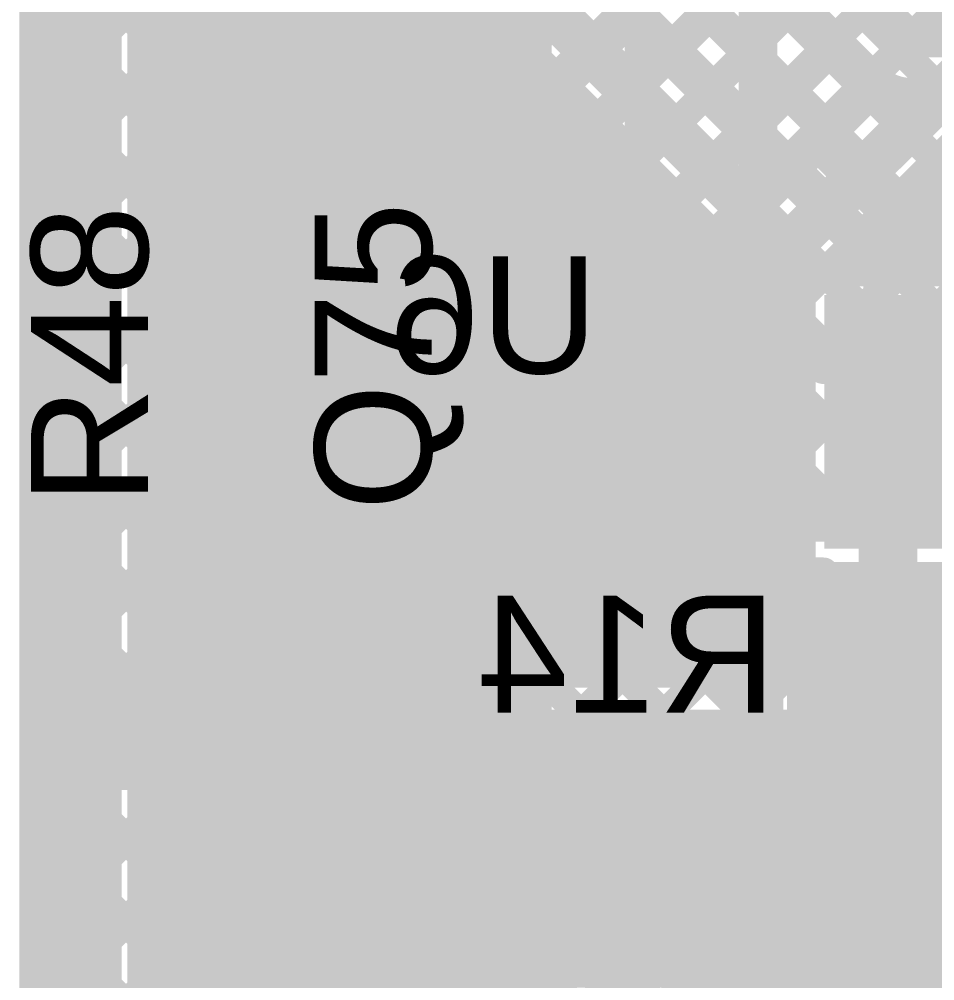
# Model space of a CAD drawing. Header units: millimetres. Extents: x -0.33 to 3.26, y -0.12 to 2.83.
# Drawn here: x -0.104 to 0.209, y 1.1023 to 1.4311 of the extents above; entities that cross this region are included whole.
import ezdxf

# ---------------------------------------------------------------- set-up
doc = ezdxf.new("R2010")
doc.units = ezdxf.units.MM
doc.header["$MEASUREMENT"] = 0
for name, color, linetype in [('BottomLayer', 5, 'Continuous'), ('BottomOverlay', 54, 'Continuous'), ('BottomPaste', 16, 'Continuous'), ('BottomSolder', 6, 'Continuous'), ('TopLayer', 1, 'Continuous'), ('TopOverlay', 2, 'Continuous'), ('TopPaste', 8, 'Continuous'), ('TopSolder', 216, 'Continuous'), ('ViaHoleLayer', 16, 'Continuous')]:
    doc.layers.add(name, color=color, linetype=linetype)
doc.styles.add('Arial', font='', dxfattribs={"height": 0.2})
doc.styles.get('Arial').set_extended_font_data('Arial')

# ---------------------------------------------------------------- blocks, each defined once
blk = doc.blocks.new('PS2801C_1_F3_A_B_6')
at = {"layer": 'BottomLayer'}
for points in [[(-0.03937, 0.06772), (0.03937, 0.06772), (0.03937, 0.03228), (-0.03937, 0.03228)], [(0.23622, 0.06772), (0.31496, 0.06772), (0.31496, 0.03228), (0.23622, 0.03228)], [(-0.03937, 0.01772), (0.03937, 0.01772), (0.03937, -0.01772), (-0.03937, -0.01772)], [(0.23622, 0.01772), (0.31496, 0.01772), (0.31496, -0.01772), (0.23622, -0.01772)]]:
    blk.add_hatch(color=5, dxfattribs=at).paths.add_polyline_path(points)
at = {"layer": 'BottomPaste'}
for points in [[(-0.03937, 0.06772), (0.03937, 0.06772), (0.03937, 0.03228), (-0.03937, 0.03228)], [(0.23622, 0.06772), (0.31496, 0.06772), (0.31496, 0.03228), (0.23622, 0.03228)], [(-0.03937, 0.01772), (0.03937, 0.01772), (0.03937, -0.01772), (-0.03937, -0.01772)], [(0.23622, 0.01772), (0.31496, 0.01772), (0.31496, -0.01772), (0.23622, -0.01772)]]:
    blk.add_hatch(color=16, dxfattribs=at).paths.add_polyline_path(points)
at = {"layer": 'BottomSolder'}
for points in [[(-0.04337, 0.07172), (0.04337, 0.07172), (0.04337, 0.02828), (-0.04337, 0.02828)], [(0.23222, 0.07172), (0.31896, 0.07172), (0.31896, 0.02828), (0.23222, 0.02828)], [(-0.04337, 0.02172), (0.04337, 0.02172), (0.04337, -0.02172), (-0.04337, -0.02172)], [(0.23222, 0.02172), (0.31896, 0.02172), (0.31896, -0.02172), (0.23222, -0.02172)]]:
    blk.add_hatch(color=6, dxfattribs=at).paths.add_polyline_path(points)
at = {"layer": 'BottomOverlay', "const_width": 0.01}
for points in [[(0.017, 0.085), (0.259, 0.085)], [(0.017, -0.035), (0.259, -0.035)]]:
    blk.add_lwpolyline(points, dxfattribs=at)
at = {"layer": 'BottomOverlay'}
for points, const_width in [([(0.0145, 0.085, 1), (0.0195, 0.085, 1)], 0.005), ([(0.2565, 0.085, 1), (0.2615, 0.085, 1)], 0.005), ([(-0.01993, -0.038, 1), (-0.03407, -0.038, 1)], 0.01575), ([(-0.03801, -0.038, 1), (-0.03013, -0.038, 1)], 0.00787), ([(-0.02387, -0.038, 1), (-0.01599, -0.038, 1)], 0.00787), ([(0.0145, -0.035, 1), (0.0195, -0.035, 1)], 0.005), ([(0.2565, -0.035, 1), (0.2615, -0.035, 1)], 0.005)]:
    blk.add_lwpolyline(points, format="xyb", close=True, dxfattribs=dict(at, const_width=const_width))
blk = doc.blocks.new('R__0402_B_34')
at = {"layer": 'BottomLayer'}
for points in [[(-0.0095, 0.0125), (-0.0095, -0.0125), (-0.0275, -0.0125), (-0.0275, 0.0125)], [(0.0275, 0.0125), (0.0275, -0.0125), (0.0095, -0.0125), (0.0095, 0.0125)]]:
    blk.add_hatch(color=5, dxfattribs=at).paths.add_polyline_path(points)
at = {"layer": 'BottomPaste'}
for points in [[(-0.0095, 0.0125), (-0.0095, -0.0125), (-0.0275, -0.0125), (-0.0275, 0.0125)], [(0.0275, 0.0125), (0.0275, -0.0125), (0.0095, -0.0125), (0.0095, 0.0125)]]:
    blk.add_hatch(color=16, dxfattribs=at).paths.add_polyline_path(points)
at = {"layer": 'BottomSolder'}
for points in [[(-0.0055, 0.0165), (-0.0055, -0.0165), (-0.0315, -0.0165), (-0.0315, 0.0165)], [(0.0315, 0.0165), (0.0315, -0.0165), (0.0055, -0.0165), (0.0055, 0.0165)]]:
    blk.add_hatch(color=6, dxfattribs=at).paths.add_polyline_path(points)
at = {"layer": 'BottomOverlay', "const_width": 0.01}
for points in [[(0.034, 0.019), (-0.034, 0.019)], [(-0.034, -0.019), (-0.034, 0.019)], [(0.034, -0.019), (0.034, 0.019)], [(0.034, -0.019), (-0.034, -0.019)]]:
    blk.add_lwpolyline(points, dxfattribs=at)
at = {"layer": 'BottomOverlay', "const_width": 0.005}
for points in [[(-0.0365, 0.019, 1), (-0.0315, 0.019, 1)], [(-0.0365, 0.019, 1), (-0.0315, 0.019, 1)], [(0.0315, 0.019, 1), (0.0365, 0.019, 1)], [(0.0315, 0.019, 1), (0.0365, 0.019, 1)], [(-0.0365, -0.019, 1), (-0.0315, -0.019, 1)], [(-0.0365, -0.019, 1), (-0.0315, -0.019, 1)], [(0.0315, -0.019, 1), (0.0365, -0.019, 1)], [(0.0315, -0.019, 1), (0.0365, -0.019, 1)]]:
    blk.add_lwpolyline(points, format="xyb", close=True, dxfattribs=at)
blk = doc.blocks.new('R__0402_B_37')
at = {"layer": 'BottomLayer'}
for points in [[(-0.0095, 0.0125), (-0.0095, -0.0125), (-0.0275, -0.0125), (-0.0275, 0.0125)], [(0.0275, 0.0125), (0.0275, -0.0125), (0.0095, -0.0125), (0.0095, 0.0125)]]:
    blk.add_hatch(color=5, dxfattribs=at).paths.add_polyline_path(points)
at = {"layer": 'BottomPaste'}
for points in [[(-0.0095, 0.0125), (-0.0095, -0.0125), (-0.0275, -0.0125), (-0.0275, 0.0125)], [(0.0275, 0.0125), (0.0275, -0.0125), (0.0095, -0.0125), (0.0095, 0.0125)]]:
    blk.add_hatch(color=16, dxfattribs=at).paths.add_polyline_path(points)
at = {"layer": 'BottomSolder'}
for points in [[(-0.0055, 0.0165), (-0.0055, -0.0165), (-0.0315, -0.0165), (-0.0315, 0.0165)], [(0.0315, 0.0165), (0.0315, -0.0165), (0.0055, -0.0165), (0.0055, 0.0165)]]:
    blk.add_hatch(color=6, dxfattribs=at).paths.add_polyline_path(points)
at = {"layer": 'BottomOverlay', "const_width": 0.01}
for points in [[(-0.034, 0.019), (0.034, 0.019)], [(-0.034, 0.019), (-0.034, -0.019)], [(0.034, 0.019), (0.034, -0.019)], [(-0.034, -0.019), (0.034, -0.019)]]:
    blk.add_lwpolyline(points, dxfattribs=at)
at = {"layer": 'BottomOverlay', "const_width": 0.005}
for points in [[(-0.0365, 0.019, 1), (-0.0315, 0.019, 1)], [(-0.0365, 0.019, 1), (-0.0315, 0.019, 1)], [(0.0315, 0.019, 1), (0.0365, 0.019, 1)], [(0.0315, 0.019, 1), (0.0365, 0.019, 1)], [(-0.0365, -0.019, 1), (-0.0315, -0.019, 1)], [(-0.0365, -0.019, 1), (-0.0315, -0.019, 1)], [(0.0315, -0.019, 1), (0.0365, -0.019, 1)], [(0.0315, -0.019, 1), (0.0365, -0.019, 1)]]:
    blk.add_lwpolyline(points, format="xyb", close=True, dxfattribs=at)
blk = doc.blocks.new('R__0603_B_38')
at = {"layer": 'BottomLayer'}
for points in [[(-0.015, 0.0175), (-0.015, -0.0175), (-0.045, -0.0175), (-0.045, 0.0175)], [(0.045, 0.0175), (0.045, -0.0175), (0.015, -0.0175), (0.015, 0.0175)]]:
    blk.add_hatch(color=5, dxfattribs=at).paths.add_polyline_path(points)
at = {"layer": 'BottomPaste'}
for points in [[(-0.015, 0.0175), (-0.015, -0.0175), (-0.045, -0.0175), (-0.045, 0.0175)], [(0.045, 0.0175), (0.045, -0.0175), (0.015, -0.0175), (0.015, 0.0175)]]:
    blk.add_hatch(color=16, dxfattribs=at).paths.add_polyline_path(points)
at = {"layer": 'BottomSolder'}
for points in [[(-0.011, 0.0215), (-0.011, -0.0215), (-0.049, -0.0215), (-0.049, 0.0215)], [(0.049, 0.0215), (0.049, -0.0215), (0.011, -0.0215), (0.011, 0.0215)]]:
    blk.add_hatch(color=6, dxfattribs=at).paths.add_polyline_path(points)
at = {"layer": 'BottomOverlay', "const_width": 0.01}
for points in [[(-0.052, 0.024), (0.052, 0.024)], [(-0.052, 0.024), (-0.052, -0.024)], [(0.052, 0.024), (0.052, -0.024)], [(-0.052, -0.024), (0.052, -0.024)]]:
    blk.add_lwpolyline(points, dxfattribs=at)
at = {"layer": 'BottomOverlay', "const_width": 0.005}
for points in [[(-0.0545, 0.024, 1), (-0.0495, 0.024, 1)], [(-0.0545, 0.024, 1), (-0.0495, 0.024, 1)], [(0.0495, 0.024, 1), (0.0545, 0.024, 1)], [(0.0495, 0.024, 1), (0.0545, 0.024, 1)], [(-0.0545, -0.024, 1), (-0.0495, -0.024, 1)], [(-0.0545, -0.024, 1), (-0.0495, -0.024, 1)], [(0.0495, -0.024, 1), (0.0545, -0.024, 1)], [(0.0495, -0.024, 1), (0.0545, -0.024, 1)]]:
    blk.add_lwpolyline(points, format="xyb", close=True, dxfattribs=at)
blk = doc.blocks.new('R__0402_51')
at = {"layer": 'TopLayer'}
for points in [[(-0.0275, -0.0125), (-0.0275, 0.0125), (-0.0095, 0.0125), (-0.0095, -0.0125)], [(0.0095, -0.0125), (0.0095, 0.0125), (0.0275, 0.0125), (0.0275, -0.0125)]]:
    blk.add_hatch(color=1, dxfattribs=at).paths.add_polyline_path(points)
at = {"layer": 'TopPaste'}
for points in [[(-0.0275, -0.0125), (-0.0275, 0.0125), (-0.0095, 0.0125), (-0.0095, -0.0125)], [(0.0095, -0.0125), (0.0095, 0.0125), (0.0275, 0.0125), (0.0275, -0.0125)]]:
    blk.add_hatch(color=8, dxfattribs=at).paths.add_polyline_path(points)
at = {"layer": 'TopSolder'}
for points in [[(-0.0315, -0.0165), (-0.0315, 0.0165), (-0.0055, 0.0165), (-0.0055, -0.0165)], [(0.0055, -0.0165), (0.0055, 0.0165), (0.0315, 0.0165), (0.0315, -0.0165)]]:
    blk.add_hatch(color=216, dxfattribs=at).paths.add_polyline_path(points)
at = {"layer": 'TopOverlay', "const_width": 0.005}
for points in [[(-0.0325, -0.0175), (-0.0325, 0.0175)], [(-0.0085, 0.0175), (-0.0325, 0.0175)], [(0.0325, 0.0175), (0.0085, 0.0175)], [(0.0325, -0.0175), (0.0325, 0.0175)], [(-0.0085, -0.0175), (-0.0325, -0.0175)], [(0.0325, -0.0175), (0.0085, -0.0175)]]:
    blk.add_lwpolyline(points, dxfattribs=at)
at = {"layer": 'TopOverlay', "const_width": 0.0025}
for points in [[(-0.03375, 0.0175, 1), (-0.03125, 0.0175, 1)], [(-0.03375, 0.0175, 1), (-0.03125, 0.0175, 1)], [(-0.00975, 0.0175, 1), (-0.00725, 0.0175, 1)], [(0.00725, 0.0175, 1), (0.00975, 0.0175, 1)], [(0.03125, 0.0175, 1), (0.03375, 0.0175, 1)], [(0.03125, 0.0175, 1), (0.03375, 0.0175, 1)], [(-0.03375, -0.0175, 1), (-0.03125, -0.0175, 1)], [(-0.03375, -0.0175, 1), (-0.03125, -0.0175, 1)], [(-0.00975, -0.0175, 1), (-0.00725, -0.0175, 1)], [(0.00725, -0.0175, 1), (0.00975, -0.0175, 1)], [(0.03125, -0.0175, 1), (0.03375, -0.0175, 1)], [(0.03125, -0.0175, 1), (0.03375, -0.0175, 1)]]:
    blk.add_lwpolyline(points, format="xyb", close=True, dxfattribs=at)
blk = doc.blocks.new('SOT23_3_68')
at = {"layer": 'TopLayer'}
for points in [[(0.01574, 0.02657), (-0.01575, 0.02657), (-0.01575, 0.05807), (0.01574, 0.05807)], [(-0.02166, -0.05807), (-0.05316, -0.05807), (-0.05316, -0.02657), (-0.02166, -0.02657)], [(0.05314, -0.05807), (0.02165, -0.05807), (0.02165, -0.02657), (0.05314, -0.02657)]]:
    blk.add_hatch(color=1, dxfattribs=at).paths.add_polyline_path(points)
at = {"layer": 'TopPaste'}
for points in [[(0.01574, 0.02657), (-0.01575, 0.02657), (-0.01575, 0.05807), (0.01574, 0.05807)], [(-0.02166, -0.05807), (-0.05316, -0.05807), (-0.05316, -0.02657), (-0.02166, -0.02657)], [(0.05314, -0.05807), (0.02165, -0.05807), (0.02165, -0.02657), (0.05314, -0.02657)]]:
    blk.add_hatch(color=8, dxfattribs=at).paths.add_polyline_path(points)
at = {"layer": 'TopSolder'}
for points in [[(0.01974, 0.02257), (-0.01975, 0.02257), (-0.01975, 0.06207), (0.01974, 0.06207)], [(-0.01766, -0.06207), (-0.05716, -0.06207), (-0.05716, -0.02257), (-0.01766, -0.02257)], [(0.05714, -0.06207), (0.01765, -0.06207), (0.01765, -0.02257), (0.05714, -0.02257)]]:
    blk.add_hatch(color=216, dxfattribs=at).paths.add_polyline_path(points)
at = {"layer": 'TopOverlay', "const_width": 0.01}
for points in [[(-0.06401, 0.032), (-0.06401, -0.03)], [(-0.06401, 0.032), (-0.02901, 0.032)], [(0.02899, 0.031), (0.06399, 0.031)], [(0.06399, 0.031), (0.06399, -0.03)], [(-0.01101, -0.032), (0.01099, -0.032)]]:
    blk.add_lwpolyline(points, dxfattribs=at)
at = {"layer": 'TopOverlay'}
for points, const_width in [([(-0.06651, 0.032, 1), (-0.06151, 0.032, 1)], 0.005), ([(-0.06651, 0.032, 1), (-0.06151, 0.032, 1)], 0.005), ([(-0.03151, 0.032, 1), (-0.02651, 0.032, 1)], 0.005), ([(0.02649, 0.031, 1), (0.03149, 0.031, 1)], 0.005), ([(0.06149, 0.031, 1), (0.06649, 0.031, 1)], 0.005), ([(0.06149, 0.031, 1), (0.06649, 0.031, 1)], 0.005), ([(-0.06651, -0.03, 1), (-0.06151, -0.03, 1)], 0.005), ([(0.06149, -0.03, 1), (0.06649, -0.03, 1)], 0.005), ([(-0.01351, -0.032, 1), (-0.00851, -0.032, 1)], 0.005), ([(0.00849, -0.032, 1), (0.01349, -0.032, 1)], 0.005), ([(-0.06409, -0.068, 1), (-0.07393, -0.068, 1)], 0.00984), ([(-0.07639, -0.068, 1), (-0.07147, -0.068, 1)], 0.00492), ([(-0.06655, -0.068, 1), (-0.06162, -0.068, 1)], 0.00492)]:
    blk.add_lwpolyline(points, format="xyb", close=True, dxfattribs=dict(at, const_width=const_width))
blk = doc.blocks.new('T________B_____12_P___95')
at = {"layer": 'TopOverlay', "const_width": 0.01}
for points in [[(2.325, 0.164), (-0.105, 0.164)], [(0.96339, 0.1402), (0.98216, 0.12143)], [(1.03748, 0.1402), (1.01871, 0.12143)], [(1.16339, 0.1402), (1.18216, 0.12143)], [(1.16339, 0.1402), (1.18216, 0.12143)], [(1.23748, 0.1402), (1.21871, 0.12143)], [(1.23748, 0.1402), (1.21871, 0.12143)], [(0.98216, 0.12143), (1.01871, 0.12143)], [(1.18216, 0.12143), (1.21871, 0.12143)], [(1.18216, 0.12143), (1.21871, 0.12143)]]:
    blk.add_lwpolyline(points, dxfattribs=at)
at = {"layer": 'TopOverlay', "const_width": 0.005}
for points in [[(0.96089, 0.1402, 1), (0.96589, 0.1402, 1)], [(1.03498, 0.1402, 1), (1.03998, 0.1402, 1)], [(1.16089, 0.1402, 1), (1.16589, 0.1402, 1)], [(1.16089, 0.1402, 1), (1.16589, 0.1402, 1)], [(1.23498, 0.1402, 1), (1.23998, 0.1402, 1)], [(1.23498, 0.1402, 1), (1.23998, 0.1402, 1)], [(0.97966, 0.12143, 1), (0.98466, 0.12143, 1)], [(0.97966, 0.12143, 1), (0.98466, 0.12143, 1)], [(1.01621, 0.12143, 1), (1.02121, 0.12143, 1)], [(1.01621, 0.12143, 1), (1.02121, 0.12143, 1)], [(1.17966, 0.12143, 1), (1.18466, 0.12143, 1)], [(1.17966, 0.12143, 1), (1.18466, 0.12143, 1)], [(1.17966, 0.12143, 1), (1.18466, 0.12143, 1)], [(1.17966, 0.12143, 1), (1.18466, 0.12143, 1)], [(1.21621, 0.12143, 1), (1.22121, 0.12143, 1)], [(1.21621, 0.12143, 1), (1.22121, 0.12143, 1)], [(1.21621, 0.12143, 1), (1.22121, 0.12143, 1)], [(1.21621, 0.12143, 1), (1.22121, 0.12143, 1)]]:
    blk.add_lwpolyline(points, format="xyb", close=True, dxfattribs=at)
blk = doc.blocks.new('R__0402_261')
at = {"layer": 'TopLayer'}
for points in [[(-0.0275, -0.0125), (-0.0275, 0.0125), (-0.0095, 0.0125), (-0.0095, -0.0125)], [(0.0095, -0.0125), (0.0095, 0.0125), (0.0275, 0.0125), (0.0275, -0.0125)]]:
    blk.add_hatch(color=1, dxfattribs=at).paths.add_polyline_path(points)
at = {"layer": 'TopPaste'}
for points in [[(-0.0275, -0.0125), (-0.0275, 0.0125), (-0.0095, 0.0125), (-0.0095, -0.0125)], [(0.0095, -0.0125), (0.0095, 0.0125), (0.0275, 0.0125), (0.0275, -0.0125)]]:
    blk.add_hatch(color=8, dxfattribs=at).paths.add_polyline_path(points)
at = {"layer": 'TopSolder'}
for points in [[(-0.0315, -0.0165), (-0.0315, 0.0165), (-0.0055, 0.0165), (-0.0055, -0.0165)], [(0.0055, -0.0165), (0.0055, 0.0165), (0.0315, 0.0165), (0.0315, -0.0165)]]:
    blk.add_hatch(color=216, dxfattribs=at).paths.add_polyline_path(points)
at = {"layer": 'TopOverlay', "const_width": 0.005}
for points in [[(-0.0085, 0.0175), (-0.0325, 0.0175)], [(-0.0325, -0.0175), (-0.0325, 0.0175)], [(0.0325, 0.0175), (0.0085, 0.0175)], [(0.0325, -0.0175), (0.0325, 0.0175)], [(-0.0085, -0.0175), (-0.0325, -0.0175)], [(0.0325, -0.0175), (0.0085, -0.0175)]]:
    blk.add_lwpolyline(points, dxfattribs=at)
at = {"layer": 'TopOverlay', "const_width": 0.0025}
for points in [[(-0.03375, 0.0175, 1), (-0.03125, 0.0175, 1)], [(-0.03375, 0.0175, 1), (-0.03125, 0.0175, 1)], [(-0.00975, 0.0175, 1), (-0.00725, 0.0175, 1)], [(0.00725, 0.0175, 1), (0.00975, 0.0175, 1)], [(0.03125, 0.0175, 1), (0.03375, 0.0175, 1)], [(0.03125, 0.0175, 1), (0.03375, 0.0175, 1)], [(-0.03375, -0.0175, 1), (-0.03125, -0.0175, 1)], [(-0.03375, -0.0175, 1), (-0.03125, -0.0175, 1)], [(-0.00975, -0.0175, 1), (-0.00725, -0.0175, 1)], [(0.00725, -0.0175, 1), (0.00975, -0.0175, 1)], [(0.03125, -0.0175, 1), (0.03375, -0.0175, 1)], [(0.03125, -0.0175, 1), (0.03375, -0.0175, 1)]]:
    blk.add_lwpolyline(points, format="xyb", close=True, dxfattribs=at)

msp = doc.modelspace()

# ---------------------------------------------------------------- hatches: boundary and pattern name
at = {"layer": 'BottomLayer'}
for points in [[(-0.067, 0.128), (0.078, 0.128), (0.078, 2.405), (-0.067, 2.405)], [(0.064, 1.23539), (0.1635, 1.23539), (0.1635, 1.35139), (0.064, 1.35139)]]:
    msp.add_hatch(color=5, dxfattribs=at).paths.add_polyline_path(points)
h = msp.add_hatch(color=5, dxfattribs=at)
edge = h.paths.add_edge_path()
edge.add_arc((0, 1.3136), 0.01181, 0, 360)
at = {"layer": 'TopLayer'}
for points in [[(-0.104, 0.208), (-0.069, 0.208), (-0.069, 1.608), (-0.104, 1.608)], [(0.02087, 1.2025), (0.38587, 1.2025), (0.38587, 1.2455), (0.02087, 1.2455)], [(-0.09413, 1.1675), (-0.02613, 1.1675), (-0.02613, 1.20848), (-0.09413, 1.20848)], [(0.023, 1.1), (0.37, 1.1), (0.37, 1.195), (0.023, 1.195)]]:
    msp.add_hatch(color=1, dxfattribs=at).paths.add_polyline_path(points)
h = msp.add_hatch(color=1, dxfattribs=at)
edge = h.paths.add_edge_path()
edge.add_arc((0, 1.3136), 0.01181, 0, 360)
at = {"layer": 'ViaHoleLayer'}
h = msp.add_hatch(color=16, dxfattribs=at)
edge = h.paths.add_edge_path()
edge.add_arc((0, 1.3136), 0.00591, 0, 360)

# ---------------------------------------------------------------- linework, layer by layer
at = {"layer": 'BottomLayer'}
for points, const_width in [([(-0.08, 2.45188), (-0.08, 0.07612)], 0.01), ([(-0.08, 1.67238), (0.26212, 1.33026)], 0.01), ([(-0.08, 1.64409), (0.21931, 1.34478)], 0.01), ([(-0.08, 1.61581), (0.19103, 1.34478)], 0.01), ([(-0.08, 1.42107), (0.11328, 1.61435)], 0.01), ([(-0.08, 1.58753), (0.16328, 1.34424)], 0.01), ([(-0.08, 1.39278), (0.11328, 1.58607)], 0.01), ([(-0.08, 1.55924), (0.16328, 1.31596)], 0.01), ([(-0.08, 1.3645), (0.11328, 1.55778)], 0.01), ([(-0.08, 1.53096), (0.16328, 1.28767)], 0.01), ([(-0.08, 1.33621), (0.11328, 1.5295)], 0.01), ([(-0.08, 1.30793), (0.125, 1.51293)], 0.01), ([(-0.08, 1.50267), (0.16328, 1.25939)], 0.01), ([(-0.08, 1.27965), (0.125, 1.48465)], 0.01), ([(0.143, 1.482), (0.201, 1.424)], 0.012), ([(-0.08, 1.47439), (0.1635, 1.23089)], 0.01), ([(0.1303, 1.46925), (0.18825, 1.4113)], 0.01), ([(-0.08, 1.25136), (0.13409, 1.46545)], 0.01), ([(-0.08, 1.22308), (0.14823, 1.45131)], 0.01), ([(-0.08, 1.4461), (0.1635, 1.2026)], 0.01), ([(-0.08, 1.19479), (0.16238, 1.43717)], 0.01), ([(-0.08, 1.16651), (0.17652, 1.42303)], 0.01), ([(0.201, 1.424), (0.5149, 1.424)], 0.012), ([(-0.08, 1.41782), (0.1635, 1.17432)], 0.01), ([(-0.08, 1.13822), (0.19089, 1.40911)], 0.01), ([(-0.08, 1.10994), (0.21606, 1.406)], 0.01), ([(0.18313, 1.34478), (0.24434, 1.406)], 0.01), ([(0.201, 1.406), (0.49953, 1.406)], 0.01), ([(0.21141, 1.34478), (0.27263, 1.406)], 0.01), ([(-0.08, 1.38954), (0.1635, 1.14604)], 0.01), ([(-0.08, 1.36125), (0.16856, 1.11269)], 0.01), ([(0.16328, 1.34478), (0.22272, 1.34478)], 0.01), ([(0.16328, 1.24204), (0.16328, 1.34478)], 0.01), ([(-0.08, 1.33297), (0.1675, 1.08547)], 0.01), ([(-0.08, 1.08166), (0.16328, 1.32494)], 0.01), ([(-0.08, 1.30468), (0.14899, 1.07569)], 0.01), ([(-0.08, 1.05337), (0.16328, 1.29666)], 0.01), ([(0.193, 1.212), (0.193, 1.28891)], 0.02), ([(0.193, 1.212), (0.193, 1.29341)], 0.012), ([(-0.08, 1.2764), (0.1207, 1.07569)], 0.01), ([(-0.08, 1.02509), (0.16328, 1.26837)], 0.01), ([(-0.08, 1.24811), (0.1165, 1.05161)], 0.01), ([(-0.08, 0.9968), (0.16523, 1.24204)], 0.01), ([(0.16328, 1.24204), (0.171, 1.24204)], 0.01), ([(0.171, 1.239), (0.171, 1.24204)], 0.01), ([(0.1635, 1.239), (0.171, 1.239)], 0.01), ([(0.1635, 1.185), (0.1635, 1.239)], 0.01), ([(-0.08, 1.21983), (0.11328, 1.02655)], 0.01), ([(-0.00213, 1.1665), (-0.00213, 1.2095)], 0.025), ([(-0.08, 0.96852), (0.1635, 1.21202)], 0.01), ([(-0.08, 1.19155), (0.11328, 0.99826)], 0.01), ([(-0.08, 0.94023), (0.16477, 1.185)], 0.01), ([(0.1635, 1.185), (0.2225, 1.185)], 0.01), ([(0.1811, 1.185), (0.1871, 1.179)], 0.01), ([(0.18705, 1.179), (0.19305, 1.185)], 0.01), ([(0.20939, 1.185), (0.21539, 1.179)], 0.01), ([(0.1635, 1.179), (0.2225, 1.179)], 0.01), ([(0.1635, 1.125), (0.1635, 1.179)], 0.01), ([(-0.08, 1.16326), (0.11328, 0.96998)], 0.01), ([(-0.08, 0.91195), (0.1635, 1.15545)], 0.01), ([(0.193, 1.152), (0.255, 1.09)], 0.012), ([(-0.08, 1.13498), (0.11328, 0.94169)], 0.01), ([(-0.08, 0.88367), (0.1635, 1.12717)], 0.01), ([(0.1635, 1.125), (0.19454, 1.125)], 0.01), ([(0.17731, 1.11269), (0.18962, 1.125)], 0.01), ([(0.18454, 1.125), (0.19334, 1.11619)], 0.01), ([(0.19454, 1.125), (0.20335, 1.11619)], 0.01), ([(0.192, 1.11619), (0.20335, 1.11619)], 0.01), ([(0.1675, 1.09169), (0.1675, 1.11269)], 0.01), ([(0.1675, 1.11269), (0.17938, 1.11269)], 0.01), ([(-0.08, 1.10669), (0.121, 0.90569)], 0.01), ([(0.14131, 1.07669), (0.1675, 1.10288)], 0.01), ([(0.192, 1.09169), (0.21031, 1.09169)], 0.025), ([(0.21031, 1.09169), (0.247, 1.055)], 0.025)]:
    msp.add_lwpolyline(points, dxfattribs=dict(at, const_width=const_width))
for points, const_width in [([(0.17402, 1.42303, 1), (0.17902, 1.42303, 1)], 0.005), ([(0.198, 1.424, 1), (0.204, 1.424, 1)], 0.006), ([(0.198, 1.424, 1), (0.204, 1.424, 1)], 0.006), ([(-0.0825, 1.42107, 1), (-0.0775, 1.42107, 1)], 0.005), ([(-0.0825, 1.41782, 1), (-0.0775, 1.41782, 1)], 0.005), ([(0.18575, 1.4113, 1), (0.19075, 1.4113, 1)], 0.005), ([(0.18575, 1.4113, 1), (0.19075, 1.4113, 1)], 0.005), ([(0.18577, 1.41127, 1), (0.19077, 1.41127, 1)], 0.005), ([(0.18839, 1.40911, 1), (0.19339, 1.40911, 1)], 0.005), ([(0.1985, 1.406, 1), (0.2035, 1.406, 1)], 0.005), ([(0.1985, 1.406, 1), (0.2035, 1.406, 1)], 0.005), ([(0.1985, 1.406, 1), (0.2035, 1.406, 1)], 0.005), ([(-0.0825, 1.39278, 1), (-0.0775, 1.39278, 1)], 0.005), ([(-0.0825, 1.38954, 1), (-0.0775, 1.38954, 1)], 0.005), ([(-0.0825, 1.3645, 1), (-0.0775, 1.3645, 1)], 0.005), ([(-0.0825, 1.36125, 1), (-0.0775, 1.36125, 1)], 0.005), ([(0.16078, 1.34478, 1), (0.16578, 1.34478, 1)], 0.005), ([(0.16078, 1.34478, 1), (0.16578, 1.34478, 1)], 0.005), ([(0.16078, 1.34424, 1), (0.16578, 1.34424, 1)], 0.005), ([(0.18063, 1.34478, 1), (0.18563, 1.34478, 1)], 0.005), ([(0.18853, 1.34478, 1), (0.19353, 1.34478, 1)], 0.005), ([(0.20891, 1.34478, 1), (0.21391, 1.34478, 1)], 0.005), ([(-0.0825, 1.33621, 1), (-0.0775, 1.33621, 1)], 0.005), ([(-0.0825, 1.33297, 1), (-0.0775, 1.33297, 1)], 0.005), ([(0.16078, 1.32494, 1), (0.16578, 1.32494, 1)], 0.005), ([(0.16078, 1.31596, 1), (0.16578, 1.31596, 1)], 0.005), ([(-0.0825, 1.30793, 1), (-0.0775, 1.30793, 1)], 0.005), ([(-0.0825, 1.30468, 1), (-0.0775, 1.30468, 1)], 0.005), ([(0.16078, 1.29666, 1), (0.16578, 1.29666, 1)], 0.005), ([(0.188, 1.28891, 1), (0.198, 1.28891, 1)], 0.01), ([(0.19, 1.29341, 1), (0.196, 1.29341, 1)], 0.006), ([(0.16078, 1.28767, 1), (0.16578, 1.28767, 1)], 0.005), ([(-0.0825, 1.27965, 1), (-0.0775, 1.27965, 1)], 0.005), ([(-0.0825, 1.2764, 1), (-0.0775, 1.2764, 1)], 0.005), ([(0.16078, 1.26837, 1), (0.16578, 1.26837, 1)], 0.005), ([(0.16078, 1.25939, 1), (0.16578, 1.25939, 1)], 0.005), ([(-0.0825, 1.25136, 1), (-0.0775, 1.25136, 1)], 0.005), ([(-0.0825, 1.24811, 1), (-0.0775, 1.24811, 1)], 0.005), ([(0.16078, 1.24204, 1), (0.16578, 1.24204, 1)], 0.005), ([(0.16078, 1.24204, 1), (0.16578, 1.24204, 1)], 0.005), ([(0.16273, 1.24204, 1), (0.16773, 1.24204, 1)], 0.005), ([(0.1685, 1.24204, 1), (0.1735, 1.24204, 1)], 0.005), ([(0.1685, 1.24204, 1), (0.1735, 1.24204, 1)], 0.005), ([(0.161, 1.239, 1), (0.166, 1.239, 1)], 0.005), ([(0.161, 1.239, 1), (0.166, 1.239, 1)], 0.005), ([(0.1685, 1.239, 1), (0.1735, 1.239, 1)], 0.005), ([(0.1685, 1.239, 1), (0.1735, 1.239, 1)], 0.005), ([(0.161, 1.23089, 1), (0.166, 1.23089, 1)], 0.005), ([(-0.0825, 1.22308, 1), (-0.0775, 1.22308, 1)], 0.005), ([(-0.0825, 1.21983, 1), (-0.0775, 1.21983, 1)], 0.005), ([(-0.00838, 1.2095, 1), (0.00412, 1.2095, 1)], 0.0125), ([(0.188, 1.212, 1), (0.198, 1.212, 1)], 0.01), ([(0.161, 1.21202, 1), (0.166, 1.21202, 1)], 0.005), ([(0.19, 1.212, 1), (0.196, 1.212, 1)], 0.006), ([(0.161, 1.2026, 1), (0.166, 1.2026, 1)], 0.005), ([(-0.0825, 1.19479, 1), (-0.0775, 1.19479, 1)], 0.005), ([(-0.0825, 1.19155, 1), (-0.0775, 1.19155, 1)], 0.005), ([(0.161, 1.185, 1), (0.166, 1.185, 1)], 0.005), ([(0.161, 1.185, 1), (0.166, 1.185, 1)], 0.005), ([(0.16227, 1.185, 1), (0.16727, 1.185, 1)], 0.005), ([(0.1786, 1.185, 1), (0.1836, 1.185, 1)], 0.005), ([(0.19055, 1.185, 1), (0.19555, 1.185, 1)], 0.005), ([(0.20689, 1.185, 1), (0.21189, 1.185, 1)], 0.005), ([(0.161, 1.179, 1), (0.166, 1.179, 1)], 0.005), ([(0.161, 1.179, 1), (0.166, 1.179, 1)], 0.005), ([(0.18455, 1.179, 1), (0.18955, 1.179, 1)], 0.005), ([(0.1846, 1.179, 1), (0.1896, 1.179, 1)], 0.005), ([(-0.00838, 1.1665, 1), (0.00412, 1.1665, 1)], 0.0125), ([(0.161, 1.17432, 1), (0.166, 1.17432, 1)], 0.005), ([(-0.0825, 1.16651, 1), (-0.0775, 1.16651, 1)], 0.005), ([(-0.0825, 1.16326, 1), (-0.0775, 1.16326, 1)], 0.005), ([(0.161, 1.15545, 1), (0.166, 1.15545, 1)], 0.005), ([(0.19, 1.152, 1), (0.196, 1.152, 1)], 0.006), ([(0.161, 1.14604, 1), (0.166, 1.14604, 1)], 0.005), ([(-0.0825, 1.13822, 1), (-0.0775, 1.13822, 1)], 0.005), ([(-0.0825, 1.13498, 1), (-0.0775, 1.13498, 1)], 0.005), ([(0.161, 1.12717, 1), (0.166, 1.12717, 1)], 0.005), ([(0.161, 1.125, 1), (0.166, 1.125, 1)], 0.005), ([(0.161, 1.125, 1), (0.166, 1.125, 1)], 0.005), ([(0.18204, 1.125, 1), (0.18704, 1.125, 1)], 0.005), ([(0.18712, 1.125, 1), (0.19212, 1.125, 1)], 0.005), ([(0.19204, 1.125, 1), (0.19704, 1.125, 1)], 0.005), ([(0.19204, 1.125, 1), (0.19704, 1.125, 1)], 0.005), ([(0.1895, 1.11619, 1), (0.1945, 1.11619, 1)], 0.005), ([(0.1895, 1.11619, 1), (0.1945, 1.11619, 1)], 0.005), ([(0.19084, 1.11619, 1), (0.19584, 1.11619, 1)], 0.005), ([(0.20085, 1.11619, 1), (0.20585, 1.11619, 1)], 0.005), ([(0.20085, 1.11619, 1), (0.20585, 1.11619, 1)], 0.005), ([(-0.0825, 1.10994, 1), (-0.0775, 1.10994, 1)], 0.005), ([(0.165, 1.11269, 1), (0.17, 1.11269, 1)], 0.005), ([(0.165, 1.11269, 1), (0.17, 1.11269, 1)], 0.005), ([(0.16606, 1.11269, 1), (0.17106, 1.11269, 1)], 0.005), ([(0.17481, 1.11269, 1), (0.17981, 1.11269, 1)], 0.005), ([(0.17688, 1.11269, 1), (0.18188, 1.11269, 1)], 0.005), ([(0.17688, 1.11269, 1), (0.18188, 1.11269, 1)], 0.005), ([(-0.0825, 1.10669, 1), (-0.0775, 1.10669, 1)], 0.005), ([(0.165, 1.10288, 1), (0.17, 1.10288, 1)], 0.005), ([(0.18575, 1.09169, 1), (0.19825, 1.09169, 1)], 0.0125), ([(0.20406, 1.09169, 1), (0.21656, 1.09169, 1)], 0.0125), ([(0.20406, 1.09169, 1), (0.21656, 1.09169, 1)], 0.0125)]:
    msp.add_lwpolyline(points, format="xyb", close=True, dxfattribs=dict(at, const_width=const_width))
at = {"layer": 'BottomLayer', "const_width": 0.01}
for points in [[(0.201, 1.406, -0.199396), (0.18825, 1.4113)], [(0.201, 1.406, -0.198912), (0.18827, 1.41127)], [(0.17938, 1.11269, -0.136106), (0.192, 1.11619)]]:
    msp.add_lwpolyline(points, format="xyb", dxfattribs=at)
at = {"layer": 'TopLayer'}
for points, const_width in [([(-0.00995, 1.5005), (0.23305, 1.2575)], 0.01), ([(-0.057, 1.42144), (0.011, 1.48944)], 0.01), ([(-0.057, 1.39598), (0.03502, 1.488)], 0.01), ([(-0.057, 1.37052), (0.06048, 1.488)], 0.01), ([(-0.057, 1.34507), (0.08593, 1.488)], 0.01), ([(-0.057, 1.31961), (0.11139, 1.488)], 0.01), ([(-0.05366, 1.2975), (0.13684, 1.488)], 0.01), ([(-0.0282, 1.2975), (0.1623, 1.488)], 0.01), ([(-0.0105, 1.28975), (0.18775, 1.488)], 0.01), ([(-0.00462, 1.27017), (0.21321, 1.488)], 0.01), ([(0.0081, 1.25744), (0.23867, 1.488)], 0.01), ([(0.02801, 1.488), (0.25851, 1.2575)], 0.01), ([(0.03362, 1.2575), (0.26412, 1.488)], 0.01), ([(0.05346, 1.488), (0.28397, 1.2575)], 0.01), ([(0.05907, 1.2575), (0.28958, 1.488)], 0.01), ([(0.07892, 1.488), (0.30942, 1.2575)], 0.01), ([(0.10437, 1.488), (0.26212, 1.33025)], 0.01), ([(0.12983, 1.488), (0.25995, 1.35788)], 0.01), ([(0.15529, 1.488), (0.26722, 1.37606)], 0.01), ([(-0.057, 1.2975), (-0.057, 1.4765)], 0.01), ([(-0.03686, 1.4765), (0.18214, 1.2575)], 0.01), ([(-0.01141, 1.4765), (0.2076, 1.2575)], 0.01), ([(-0.057, 1.47118), (0.15669, 1.2575)], 0.01), ([(0.08453, 1.2575), (0.2872, 1.46017)], 0.01), ([(-0.057, 1.44573), (0.13123, 1.2575)], 0.01), ([(0.10999, 1.2575), (0.293, 1.44051)], 0.01), ([(-0.057, 1.42027), (0.10577, 1.2575)], 0.01), ([(0.13544, 1.2575), (0.293, 1.41506)], 0.01), ([(-0.057, 1.39482), (0.08032, 1.2575)], 0.01), ([(-0.057, 1.36936), (0.05486, 1.2575)], 0.01), ([(0.1609, 1.2575), (0.25966, 1.35626)], 0.01), ([(-0.057, 1.3439), (-0.0106, 1.2975)], 0.01), ([(0.18635, 1.2575), (0.26136, 1.33251)], 0.01), ([(-0.057, 1.31845), (-0.03605, 1.2975)], 0.01), ([(-0.035, 1.3135), (-0.0001, 1.3135)], 0.02), ([(0.21181, 1.2575), (0.27014, 1.31583)], 0.01), ([(-0.057, 1.2975), (-0.0105, 1.2975)], 0.01), ([(-0.0105, 1.27604), (-0.0105, 1.2975)], 0.01), ([(-0.0105, 1.2974), (0.02941, 1.2575)], 0.01), ([(-0.035, 1.2765), (0.0145, 1.227)], 0.01), ([(-0.0105, 1.27604), (0.00887, 1.25668)], 0.01), ([(0.00887, 1.2575), (0.387, 1.2575)], 0.01), ([(0.03869, 1.22489), (0.31389, 1.22489)], 0.02), ([(0.0145, 1.227), (0.061, 1.227)], 0.01), ([(-0.035, 1.1005), (0.0145, 1.15)], 0.01), ([(0.0145, 1.15), (0.061, 1.15)], 0.01), ([(-0.0105, 1.10096), (0.01094, 1.1224)], 0.01), ([(0.011, 1.088), (0.011, 1.12234)], 0.01), ([(-0.00137, 1.11009), (0.011, 1.09771)], 0.01), ([(-0.0105, 1.0861), (0.011, 1.1076)], 0.01), ([(-0.0105, 1.0765), (-0.0105, 1.10096)], 0.01)]:
    msp.add_lwpolyline(points, dxfattribs=dict(at, const_width=const_width))
for points, const_width in [([(-0.0595, 1.42144, 1), (-0.0545, 1.42144, 1)], 0.005), ([(-0.0595, 1.42027, 1), (-0.0545, 1.42027, 1)], 0.005), ([(-0.0595, 1.39598, 1), (-0.0545, 1.39598, 1)], 0.005), ([(-0.0595, 1.39482, 1), (-0.0545, 1.39482, 1)], 0.005), ([(-0.0595, 1.37052, 1), (-0.0545, 1.37052, 1)], 0.005), ([(-0.0595, 1.36936, 1), (-0.0545, 1.36936, 1)], 0.005), ([(-0.0595, 1.34507, 1), (-0.0545, 1.34507, 1)], 0.005), ([(-0.0595, 1.3439, 1), (-0.0545, 1.3439, 1)], 0.005), ([(-0.0595, 1.31961, 1), (-0.0545, 1.31961, 1)], 0.005), ([(-0.0595, 1.31845, 1), (-0.0545, 1.31845, 1)], 0.005), ([(-0.04, 1.3135, 1), (-0.03, 1.3135, 1)], 0.01), ([(-0.0051, 1.3135, 1), (0.0049, 1.3135, 1)], 0.01), ([(-0.0595, 1.2975, 1), (-0.0545, 1.2975, 1)], 0.005), ([(-0.0595, 1.2975, 1), (-0.0545, 1.2975, 1)], 0.005), ([(-0.05616, 1.2975, 1), (-0.05116, 1.2975, 1)], 0.005), ([(-0.03855, 1.2975, 1), (-0.03355, 1.2975, 1)], 0.005), ([(-0.0307, 1.2975, 1), (-0.0257, 1.2975, 1)], 0.005), ([(-0.0131, 1.2975, 1), (-0.0081, 1.2975, 1)], 0.005), ([(-0.013, 1.2975, 1), (-0.008, 1.2975, 1)], 0.005), ([(-0.013, 1.2975, 1), (-0.008, 1.2975, 1)], 0.005), ([(-0.013, 1.2974, 1), (-0.008, 1.2974, 1)], 0.005), ([(-0.013, 1.28975, 1), (-0.008, 1.28975, 1)], 0.005), ([(-0.0375, 1.2765, 1), (-0.0325, 1.2765, 1)], 0.005), ([(-0.013, 1.27604, 1), (-0.008, 1.27604, 1)], 0.005), ([(-0.013, 1.27604, 1), (-0.008, 1.27604, 1)], 0.005), ([(-0.00712, 1.27017, 1), (-0.00212, 1.27017, 1)], 0.005), ([(0.00637, 1.2575, 1), (0.01137, 1.2575, 1)], 0.005), ([(0.02691, 1.2575, 1), (0.03191, 1.2575, 1)], 0.005), ([(0.03112, 1.2575, 1), (0.03612, 1.2575, 1)], 0.005), ([(0.05236, 1.2575, 1), (0.05736, 1.2575, 1)], 0.005), ([(0.05657, 1.2575, 1), (0.06157, 1.2575, 1)], 0.005), ([(0.07782, 1.2575, 1), (0.08282, 1.2575, 1)], 0.005), ([(0.08203, 1.2575, 1), (0.08703, 1.2575, 1)], 0.005), ([(0.10327, 1.2575, 1), (0.10827, 1.2575, 1)], 0.005), ([(0.10749, 1.2575, 1), (0.11249, 1.2575, 1)], 0.005), ([(0.12873, 1.2575, 1), (0.13373, 1.2575, 1)], 0.005), ([(0.13294, 1.2575, 1), (0.13794, 1.2575, 1)], 0.005), ([(0.15419, 1.2575, 1), (0.15919, 1.2575, 1)], 0.005), ([(0.1584, 1.2575, 1), (0.1634, 1.2575, 1)], 0.005), ([(0.17964, 1.2575, 1), (0.18464, 1.2575, 1)], 0.005), ([(0.18385, 1.2575, 1), (0.18885, 1.2575, 1)], 0.005), ([(0.2051, 1.2575, 1), (0.2101, 1.2575, 1)], 0.005), ([(0.20931, 1.2575, 1), (0.21431, 1.2575, 1)], 0.005), ([(0.0056, 1.25744, 1), (0.0106, 1.25744, 1)], 0.005), ([(0.00637, 1.25668, 1), (0.01137, 1.25668, 1)], 0.005), ([(0.03369, 1.22489, 1), (0.04369, 1.22489, 1)], 0.01), ([(0.012, 1.227, 1), (0.017, 1.227, 1)], 0.005), ([(0.012, 1.227, 1), (0.017, 1.227, 1)], 0.005), ([(0.0585, 1.227, 1), (0.0635, 1.227, 1)], 0.005), ([(0.012, 1.15, 1), (0.017, 1.15, 1)], 0.005), ([(0.012, 1.15, 1), (0.017, 1.15, 1)], 0.005), ([(0.0585, 1.15, 1), (0.0635, 1.15, 1)], 0.005), ([(0.00844, 1.1224, 1), (0.01344, 1.1224, 1)], 0.005), ([(0.0085, 1.12234, 1), (0.0135, 1.12234, 1)], 0.005), ([(-0.00387, 1.11009, 1), (0.00113, 1.11009, 1)], 0.005), ([(0.0085, 1.1076, 1), (0.0135, 1.1076, 1)], 0.005), ([(-0.0375, 1.1005, 1), (-0.0325, 1.1005, 1)], 0.005), ([(-0.013, 1.10096, 1), (-0.008, 1.10096, 1)], 0.005), ([(-0.013, 1.10096, 1), (-0.008, 1.10096, 1)], 0.005), ([(0.0085, 1.09771, 1), (0.0135, 1.09771, 1)], 0.005)]:
    msp.add_lwpolyline(points, format="xyb", close=True, dxfattribs=dict(at, const_width=const_width))

# ---------------------------------------------------------------- block references
for name, p, rotation in [('T________B_____12_P___95', (0.311, 0.148), 90), ('PS2801C_1_F3_A_B_6', (0.193, 1.29341), 90), ('R__0402_261', (-0.035, 1.295), 270), ('SOT23_3_68', (-0.00363, 1.1875), 90), ('R__0603_B_38', (0.193, 1.182), 90), ('R__0402_51', (-0.035, 1.079), 270), ('R__0402_B_34', (0.141, 1.07319), 270), ('R__0402_B_37', (0.192, 1.07319), 90)]:
    msp.add_blockref(name, p, dxfattribs=dict(rotation=rotation))

# ---------------------------------------------------------------- texts
at = {"layer": 'BottomOverlay', "style": 'Arial', "text_generation_flag": 2}
for s, p in [('U6', (0.094, 1.31)), ('R14', (0.155, 1.194))]:
    msp.add_text(s, height=0.04, dxfattribs=at).set_placement(p)
at = {"layer": 'TopOverlay', "style": 'Arial'}
for s, height, p in [('Y_3', 0.1, (0.12633, 1.269)), ('R48', 0.04, (-0.06, 1.265)), ('Q75', 0.04, (0.037, 1.263)), ('IN_2', 0.1, (0.12833, 1.056)), ('Y_2', 0.1, (0.12633, 0.869))]:
    msp.add_text(s, height=height, rotation=90, dxfattribs=at).set_placement(p)

doc.saveas('drawing.dxf')
